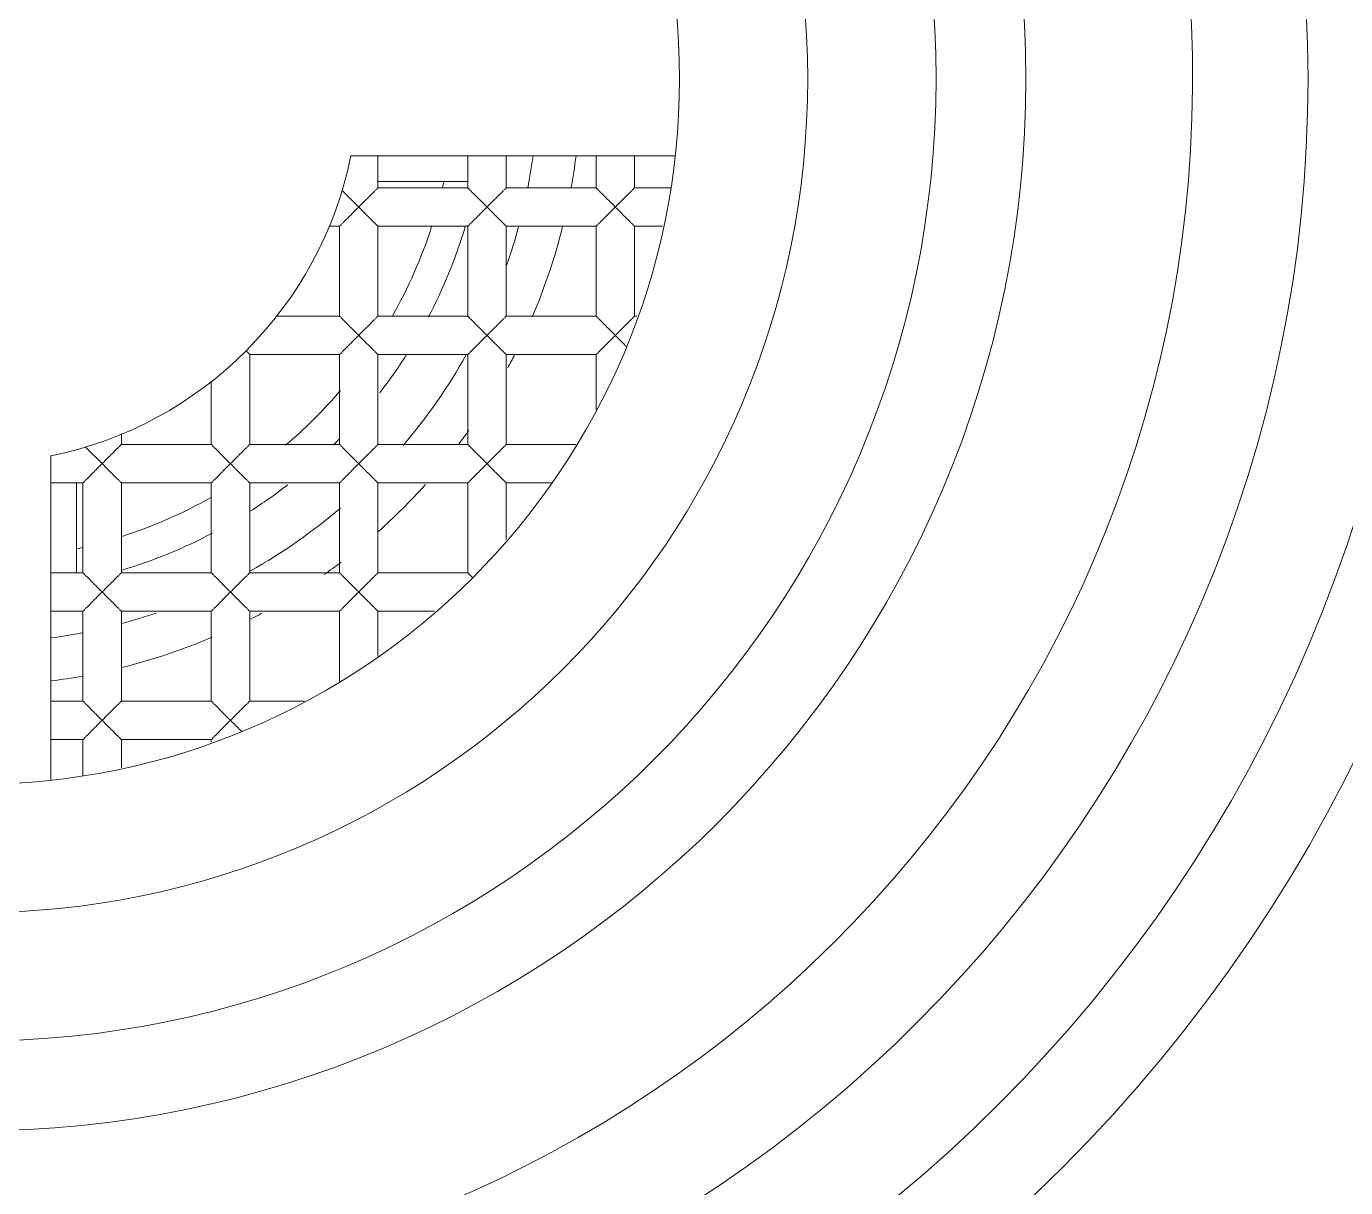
# Model space of a CAD drawing. Header units: millimetres. Extents: x 860 to 1444, y -43 to 267.
# Drawn here: x 1328.76482 to 1328.77511, y 257.45562 to 257.46466 of the extents above; entities that cross this region are included whole.
import ezdxf

# ---------------------------------------------------------------- set-up
doc = ezdxf.new("R2010")
doc.units = ezdxf.units.MM
doc.header["$MEASUREMENT"] = 0
doc.layers.add('furniture', color=251, linetype='Continuous', lineweight=5)
doc.layers.add('Furnitures', color=251, linetype='Continuous', lineweight=5)

# ---------------------------------------------------------------- blocks, each defined once
blk = doc.blocks.new('FF-08 Head Shower - Plan')
at = {"layer": 'Furnitures'}
for p, q in [((25833.2694, 2839.061), (25833.0167, 2839.061)), ((25833.0377, 2839.061), (25833.0377, 2839.036)), ((25833.1077, 2839.061), (25833.1077, 2839.036)), ((25833.1377, 2839.061), (25833.1377, 2839.036)), ((25833.2077, 2839.061), (25833.2077, 2839.036)), ((25833.2377, 2839.061), (25833.2377, 2839.036)), ((25833.0377, 2839.041), (25833.1077, 2839.041)), ((25833.1077, 2839.036), (25833.0377, 2839.036)), ((25833.2077, 2839.036), (25833.1377, 2839.036)), ((25833.2661, 2839.036), (25833.2377, 2839.036)), ((25833.0077, 2839.006), (25832.9995, 2839.006)), ((25833.0077, 2839.006), (25833.0077, 2838.936)), ((25833.1077, 2839.006), (25833.0377, 2839.006)), ((25833.0377, 2839.006), (25833.0377, 2838.936)), ((25833.1077, 2839.006), (25833.1077, 2838.936)), ((25833.2077, 2839.006), (25833.1377, 2839.006)), ((25833.1377, 2839.006), (25833.1377, 2838.936)), ((25833.2077, 2839.006), (25833.2077, 2838.936)), ((25833.2596, 2839.006), (25833.2377, 2839.006)), ((25833.2377, 2839.006), (25833.2377, 2838.936)), ((25833.0077, 2838.936), (25832.9584, 2838.936)), ((25833.1077, 2838.936), (25833.0377, 2838.936)), ((25833.2077, 2838.936), (25833.1377, 2838.936)), ((25833.2395, 2838.936), (25833.2377, 2838.936)), ((25833.2313, 2838.9124), (25833.2302, 2838.9135)), ((25832.9377, 2838.906), (25832.9346, 2838.9091)), ((25833.0077, 2838.906), (25832.9377, 2838.906)), ((25832.9377, 2838.906), (25832.9377, 2838.836)), ((25833.0077, 2838.906), (25833.0077, 2838.836)), ((25833.1077, 2838.906), (25833.0377, 2838.906)), ((25833.0377, 2838.906), (25833.0377, 2838.836)), ((25833.1077, 2838.906), (25833.1077, 2838.836)), ((25833.2077, 2838.906), (25833.1377, 2838.906)), ((25833.1377, 2838.906), (25833.1377, 2838.836)), ((25833.2077, 2838.906), (25833.2077, 2838.8632)), ((25832.9077, 2838.8854), (25832.9077, 2838.836)), ((25832.8377, 2838.8442), (25832.8377, 2838.836)), ((25832.9077, 2838.836), (25832.8377, 2838.836)), ((25833.0077, 2838.836), (25832.9377, 2838.836)), ((25833.1077, 2838.836), (25833.0377, 2838.836)), ((25833.1921, 2838.836), (25833.1377, 2838.836)), ((25832.7827, 2838.8271), (25832.7827, 2838.5743)), ((25832.8077, 2838.806), (25832.7827, 2838.806)), ((25832.8027, 2838.736), (25832.8027, 2838.806)), ((25832.8077, 2838.806), (25832.8077, 2838.736)), ((25832.8377, 2838.806), (25832.8377, 2838.736)), ((25832.9077, 2838.806), (25832.8377, 2838.806)), ((25832.9077, 2838.806), (25832.9077, 2838.736)), ((25833.0077, 2838.806), (25832.9377, 2838.806)), ((25832.9377, 2838.806), (25832.9377, 2838.736)), ((25833.0077, 2838.806), (25833.0077, 2838.736)), ((25833.1077, 2838.806), (25833.0377, 2838.806)), ((25833.0377, 2838.806), (25833.0377, 2838.736)), ((25833.1077, 2838.806), (25833.1077, 2838.736)), ((25833.1728, 2838.806), (25833.1377, 2838.806)), ((25833.1377, 2838.806), (25833.1377, 2838.762)), ((25832.8077, 2838.736), (25832.7827, 2838.736)), ((25832.9077, 2838.736), (25832.8377, 2838.736)), ((25833.0077, 2838.736), (25832.9377, 2838.736)), ((25833.1077, 2838.736), (25833.0377, 2838.736)), ((25833.1077, 2838.736), (25833.1116, 2838.7321)), ((25832.8077, 2838.706), (25832.7827, 2838.706)), ((25832.8077, 2838.706), (25832.8077, 2838.636)), ((25832.8377, 2838.706), (25832.8377, 2838.636)), ((25832.9077, 2838.706), (25832.8377, 2838.706)), ((25832.9077, 2838.706), (25832.9077, 2838.636)), ((25833.0077, 2838.706), (25832.9377, 2838.706)), ((25832.9377, 2838.706), (25832.9377, 2838.636)), ((25833.0077, 2838.706), (25833.0077, 2838.6517)), ((25833.0818, 2838.706), (25833.0377, 2838.706)), ((25833.0377, 2838.706), (25833.0377, 2838.6709)), ((25832.8077, 2838.636), (25832.7827, 2838.636)), ((25832.9077, 2838.636), (25832.8377, 2838.636)), ((25832.9807, 2838.636), (25832.9377, 2838.636)), ((25832.8077, 2838.606), (25832.7827, 2838.606)), ((25832.8077, 2838.606), (25832.8077, 2838.5777)), ((25832.8377, 2838.606), (25832.8377, 2838.5841)), ((25832.9077, 2838.606), (25832.8377, 2838.606)), ((25832.9077, 2838.606), (25832.9077, 2838.6042)), ((25832.9313, 2838.6124), (25832.9303, 2838.6135))]:
    blk.add_line(p, q, dxfattribs=at)
for radius in [15, 13.0739, 11.9508, 1.7, 1.6, 1.5, 1.2, 1.13, 1.04, 0.82, 0.75, 0.75, 0.65, 0.55]:
    blk.add_circle((25832.7227, 2839.121), radius, dxfattribs=at)
for radius, start, end in [(0.95, 89.3426, 88.5063), (0.3, 281.5315, 348.4685), (0.44, 348.8278, 352.1423), (0.4732, 349.6472, 352.6795), (0.375, 346.8803, 347.6822), (0.375, 330.4066, 342.0942), (0.4, 332.3062, 343.2082), (0.44, 341.158, 344.8297), (0.4732, 336.9248, 345.8794), (0.4, 322.2725, 327.4259), (0.44, 319.5125, 330.6433), (0.4732, 331.6795, 332.8456), (0.375, 310.3683, 319.6317), (0.4732, 322.7818, 324.7414), (0.4, 314.5121, 315.4879), (0.4, 302.5741, 307.7275), (0.4732, 311.9548, 318.219), (0.375, 287.9058, 299.5934), (0.44, 299.2875, 310.5038), (0.4, 286.7918, 297.6938), (0.375, 282.3178, 283.1197), (0.4732, 305.3698, 307.0195), (0.44, 285.2018, 289.3222), (0.4732, 297.0499, 298.4418), (0.44, 277.8523, 281.1612), (0.4732, 284.0995, 293.1029), (0.4732, 277.3007, 280.3932)]:
    blk.add_arc((25832.7227, 2839.121), radius, start, end, dxfattribs=at)
for points, knots in [([(25833.0097, 2839.0341), (25833.0106, 2839.0332), (25833.0149, 2839.0288), (25833.0192, 2839.0244), (25833.0227, 2839.021)], [0, 0, 0, 0, 0.205811, 1, 1, 1, 1]), ([(25833.0227, 2839.021), (25833.0244, 2839.0227), (25833.0269, 2839.0252), (25833.0301, 2839.0284), (25833.0323, 2839.0306), (25833.0341, 2839.0324), (25833.0353, 2839.0336), (25833.0361, 2839.0344), (25833.0368, 2839.035), (25833.0372, 2839.0356), (25833.0376, 2839.0358), (25833.0377, 2839.036), (25833.0377, 2839.036)], [0, 0, 0, 0, 0.334001, 0.494316, 0.64545, 0.781726, 0.841779, 0.894689, 0.938757, 0.971929, 0.992572, 1, 1, 1, 1]), ([(25833.1077, 2839.036), (25833.1078, 2839.036), (25833.1079, 2839.0358), (25833.1082, 2839.0356), (25833.1087, 2839.035), (25833.1094, 2839.0344), (25833.1101, 2839.0336), (25833.1114, 2839.0324), (25833.1131, 2839.0306), (25833.1154, 2839.0284), (25833.1186, 2839.0252), (25833.121, 2839.0227), (25833.1227, 2839.021)], [0, 0, 0, 0, 0.007363, 0.028045, 0.061248, 0.105306, 0.158198, 0.218252, 0.354532, 0.505666, 0.665989, 1, 1, 1, 1]), ([(25833.1227, 2839.021), (25833.1244, 2839.0227), (25833.1269, 2839.0252), (25833.1301, 2839.0284), (25833.1323, 2839.0306), (25833.1341, 2839.0324), (25833.1353, 2839.0336), (25833.1361, 2839.0344), (25833.1368, 2839.035), (25833.1372, 2839.0356), (25833.1376, 2839.0358), (25833.1377, 2839.036), (25833.1377, 2839.036)], [0, 0, 0, 0, 0.334001, 0.494316, 0.64545, 0.781726, 0.841779, 0.894689, 0.938757, 0.971929, 0.992572, 1, 1, 1, 1]), ([(25833.2077, 2839.036), (25833.2078, 2839.036), (25833.2079, 2839.0358), (25833.2082, 2839.0356), (25833.2087, 2839.035), (25833.2094, 2839.0344), (25833.2101, 2839.0336), (25833.2114, 2839.0324), (25833.2131, 2839.0306), (25833.2154, 2839.0284), (25833.2186, 2839.0252), (25833.221, 2839.0227), (25833.2227, 2839.021)], [0, 0, 0, 0, 0.007363, 0.028045, 0.061248, 0.105306, 0.158198, 0.218252, 0.354532, 0.505666, 0.665989, 1, 1, 1, 1]), ([(25833.2227, 2839.021), (25833.2244, 2839.0227), (25833.2269, 2839.0252), (25833.2301, 2839.0284), (25833.2323, 2839.0306), (25833.2341, 2839.0324), (25833.2353, 2839.0336), (25833.2361, 2839.0344), (25833.2368, 2839.035), (25833.2372, 2839.0356), (25833.2376, 2839.0358), (25833.2377, 2839.036), (25833.2377, 2839.036)], [0, 0, 0, 0, 0.334001, 0.494316, 0.64545, 0.781726, 0.841779, 0.894689, 0.938757, 0.971929, 0.992572, 1, 1, 1, 1]), ([(25833.0227, 2839.021), (25833.021, 2839.0194), (25833.0186, 2839.0169), (25833.0154, 2839.0137), (25833.0131, 2839.0114), (25833.0114, 2839.0097), (25833.0101, 2839.0084), (25833.0094, 2839.0076), (25833.0087, 2839.007), (25833.0082, 2839.0065), (25833.0079, 2839.0062), (25833.0078, 2839.006), (25833.0077, 2839.006)], [0, 0, 0, 0, 0.33401, 0.494331, 0.645464, 0.781741, 0.841794, 0.894693, 0.938756, 0.971944, 0.992605, 1, 1, 1, 1]), ([(25833.0377, 2839.006), (25833.0377, 2839.006), (25833.0376, 2839.0062), (25833.0372, 2839.0065), (25833.0368, 2839.007), (25833.0361, 2839.0076), (25833.0353, 2839.0084), (25833.0341, 2839.0097), (25833.0323, 2839.0114), (25833.0301, 2839.0137), (25833.0269, 2839.0169), (25833.0244, 2839.0194), (25833.0227, 2839.021)], [0, 0, 0, 0, 0.007411, 0.028064, 0.061245, 0.10531, 0.158215, 0.218268, 0.354545, 0.50568, 0.665997, 1, 1, 1, 1]), ([(25833.1227, 2839.021), (25833.121, 2839.0194), (25833.1186, 2839.0169), (25833.1154, 2839.0137), (25833.1131, 2839.0114), (25833.1114, 2839.0097), (25833.1101, 2839.0084), (25833.1094, 2839.0076), (25833.1087, 2839.007), (25833.1082, 2839.0065), (25833.1079, 2839.0062), (25833.1078, 2839.006), (25833.1077, 2839.006)], [0, 0, 0, 0, 0.33401, 0.494331, 0.645464, 0.781741, 0.841794, 0.894693, 0.938756, 0.971944, 0.992605, 1, 1, 1, 1]), ([(25833.1377, 2839.006), (25833.1377, 2839.006), (25833.1376, 2839.0062), (25833.1372, 2839.0065), (25833.1368, 2839.007), (25833.1361, 2839.0076), (25833.1353, 2839.0084), (25833.1341, 2839.0097), (25833.1323, 2839.0114), (25833.1301, 2839.0137), (25833.1269, 2839.0169), (25833.1244, 2839.0194), (25833.1227, 2839.021)], [0, 0, 0, 0, 0.007411, 0.028064, 0.061245, 0.10531, 0.158215, 0.218268, 0.354545, 0.50568, 0.665997, 1, 1, 1, 1]), ([(25833.2227, 2839.021), (25833.221, 2839.0194), (25833.2186, 2839.0169), (25833.2154, 2839.0137), (25833.2131, 2839.0114), (25833.2114, 2839.0097), (25833.2101, 2839.0084), (25833.2094, 2839.0076), (25833.2087, 2839.007), (25833.2082, 2839.0065), (25833.2079, 2839.0062), (25833.2078, 2839.006), (25833.2077, 2839.006)], [0, 0, 0, 0, 0.33401, 0.494331, 0.645464, 0.781741, 0.841794, 0.894693, 0.938756, 0.971944, 0.992605, 1, 1, 1, 1]), ([(25833.2377, 2839.006), (25833.2377, 2839.006), (25833.2376, 2839.0062), (25833.2372, 2839.0065), (25833.2368, 2839.007), (25833.2361, 2839.0076), (25833.2353, 2839.0084), (25833.2341, 2839.0097), (25833.2323, 2839.0114), (25833.2301, 2839.0137), (25833.2269, 2839.0169), (25833.2244, 2839.0194), (25833.2227, 2839.021)], [0, 0, 0, 0, 0.007411, 0.028064, 0.061245, 0.10531, 0.158215, 0.218268, 0.354545, 0.50568, 0.665997, 1, 1, 1, 1]), ([(25833.0077, 2838.936), (25833.0078, 2838.936), (25833.0079, 2838.9358), (25833.0082, 2838.9356), (25833.0087, 2838.935), (25833.0094, 2838.9344), (25833.0101, 2838.9336), (25833.0114, 2838.9324), (25833.0131, 2838.9306), (25833.0154, 2838.9284), (25833.0186, 2838.9252), (25833.021, 2838.9227), (25833.0227, 2838.921)], [0, 0, 0, 0, 0.007363, 0.028045, 0.061248, 0.105306, 0.158198, 0.218252, 0.354532, 0.505666, 0.665989, 1, 1, 1, 1]), ([(25833.0227, 2838.921), (25833.0244, 2838.9227), (25833.0269, 2838.9252), (25833.0301, 2838.9284), (25833.0323, 2838.9306), (25833.0341, 2838.9324), (25833.0353, 2838.9336), (25833.0361, 2838.9344), (25833.0368, 2838.935), (25833.0372, 2838.9356), (25833.0376, 2838.9358), (25833.0377, 2838.936), (25833.0377, 2838.936)], [0, 0, 0, 0, 0.334001, 0.494316, 0.64545, 0.781726, 0.841779, 0.894689, 0.938757, 0.971929, 0.992572, 1, 1, 1, 1]), ([(25833.1077, 2838.936), (25833.1078, 2838.936), (25833.1079, 2838.9358), (25833.1082, 2838.9356), (25833.1087, 2838.935), (25833.1094, 2838.9344), (25833.1101, 2838.9336), (25833.1114, 2838.9324), (25833.1131, 2838.9306), (25833.1154, 2838.9284), (25833.1186, 2838.9252), (25833.121, 2838.9227), (25833.1227, 2838.921)], [0, 0, 0, 0, 0.007363, 0.028045, 0.061248, 0.105306, 0.158198, 0.218252, 0.354532, 0.505666, 0.665989, 1, 1, 1, 1]), ([(25833.1227, 2838.921), (25833.1244, 2838.9227), (25833.1269, 2838.9252), (25833.1301, 2838.9284), (25833.1323, 2838.9306), (25833.1341, 2838.9324), (25833.1353, 2838.9336), (25833.1361, 2838.9344), (25833.1368, 2838.935), (25833.1372, 2838.9356), (25833.1376, 2838.9358), (25833.1377, 2838.936), (25833.1377, 2838.936)], [0, 0, 0, 0, 0.334001, 0.494316, 0.64545, 0.781726, 0.841779, 0.894689, 0.938757, 0.971929, 0.992572, 1, 1, 1, 1]), ([(25833.2077, 2838.936), (25833.2078, 2838.936), (25833.2079, 2838.9358), (25833.2082, 2838.9356), (25833.2087, 2838.935), (25833.2094, 2838.9344), (25833.2101, 2838.9336), (25833.2114, 2838.9324), (25833.2131, 2838.9306), (25833.2154, 2838.9284), (25833.2186, 2838.9252), (25833.221, 2838.9227), (25833.2227, 2838.921)], [0, 0, 0, 0, 0.007363, 0.028045, 0.061248, 0.105306, 0.158198, 0.218252, 0.354532, 0.505666, 0.665989, 1, 1, 1, 1]), ([(25833.2227, 2838.921), (25833.2244, 2838.9227), (25833.2269, 2838.9252), (25833.2301, 2838.9284), (25833.2323, 2838.9306), (25833.2341, 2838.9324), (25833.2353, 2838.9336), (25833.2361, 2838.9344), (25833.2368, 2838.935), (25833.2372, 2838.9356), (25833.2376, 2838.9358), (25833.2377, 2838.936), (25833.2377, 2838.936)], [0, 0, 0, 0, 0.334001, 0.494316, 0.64545, 0.781726, 0.841779, 0.894689, 0.938757, 0.971929, 0.992572, 1, 1, 1, 1]), ([(25833.0227, 2838.921), (25833.021, 2838.9194), (25833.0186, 2838.9169), (25833.0154, 2838.9137), (25833.0131, 2838.9114), (25833.0114, 2838.9097), (25833.0101, 2838.9084), (25833.0094, 2838.9076), (25833.0087, 2838.907), (25833.0082, 2838.9065), (25833.0079, 2838.9062), (25833.0078, 2838.906), (25833.0077, 2838.906)], [0, 0, 0, 0, 0.33401, 0.494331, 0.645464, 0.781741, 0.841794, 0.894693, 0.938756, 0.971944, 0.992605, 1, 1, 1, 1]), ([(25833.0377, 2838.906), (25833.0377, 2838.906), (25833.0376, 2838.9062), (25833.0372, 2838.9065), (25833.0368, 2838.907), (25833.0361, 2838.9076), (25833.0353, 2838.9084), (25833.0341, 2838.9097), (25833.0323, 2838.9114), (25833.0301, 2838.9137), (25833.0269, 2838.9169), (25833.0244, 2838.9194), (25833.0227, 2838.921)], [0, 0, 0, 0, 0.007411, 0.028064, 0.061245, 0.10531, 0.158215, 0.218268, 0.354545, 0.50568, 0.665997, 1, 1, 1, 1]), ([(25833.1227, 2838.921), (25833.121, 2838.9194), (25833.1186, 2838.9169), (25833.1154, 2838.9137), (25833.1131, 2838.9114), (25833.1114, 2838.9097), (25833.1101, 2838.9084), (25833.1094, 2838.9076), (25833.1087, 2838.907), (25833.1082, 2838.9065), (25833.1079, 2838.9062), (25833.1078, 2838.906), (25833.1077, 2838.906)], [0, 0, 0, 0, 0.33401, 0.494331, 0.645464, 0.781741, 0.841794, 0.894693, 0.938756, 0.971944, 0.992605, 1, 1, 1, 1]), ([(25833.1377, 2838.906), (25833.1377, 2838.906), (25833.1376, 2838.9062), (25833.1372, 2838.9065), (25833.1368, 2838.907), (25833.1361, 2838.9076), (25833.1353, 2838.9084), (25833.1341, 2838.9097), (25833.1323, 2838.9114), (25833.1301, 2838.9137), (25833.1269, 2838.9169), (25833.1244, 2838.9194), (25833.1227, 2838.921)], [0, 0, 0, 0, 0.007411, 0.028064, 0.061245, 0.10531, 0.158215, 0.218268, 0.354545, 0.50568, 0.665997, 1, 1, 1, 1]), ([(25833.2227, 2838.921), (25833.221, 2838.9194), (25833.2186, 2838.9169), (25833.2154, 2838.9137), (25833.2131, 2838.9114), (25833.2114, 2838.9097), (25833.2101, 2838.9084), (25833.2094, 2838.9076), (25833.2087, 2838.907), (25833.2082, 2838.9065), (25833.2079, 2838.9062), (25833.2078, 2838.906), (25833.2077, 2838.906)], [0, 0, 0, 0, 0.33401, 0.494331, 0.645464, 0.781741, 0.841794, 0.894693, 0.938756, 0.971944, 0.992605, 1, 1, 1, 1]), ([(25833.2302, 2838.9135), (25833.2296, 2838.9141), (25833.2271, 2838.9166), (25833.2246, 2838.9191), (25833.2227, 2838.921)], [0, 0, 0, 0, 0.241649, 1, 1, 1, 1]), ([(25832.8097, 2838.8341), (25832.8106, 2838.8332), (25832.8149, 2838.8288), (25832.8192, 2838.8244), (25832.8227, 2838.821)], [0, 0, 0, 0, 0.205811, 1, 1, 1, 1]), ([(25832.8227, 2838.821), (25832.8244, 2838.8227), (25832.8269, 2838.8252), (25832.8301, 2838.8284), (25832.8323, 2838.8306), (25832.8341, 2838.8324), (25832.8353, 2838.8336), (25832.8361, 2838.8344), (25832.8368, 2838.835), (25832.8372, 2838.8356), (25832.8376, 2838.8358), (25832.8377, 2838.836), (25832.8377, 2838.836)], [0, 0, 0, 0, 0.334001, 0.494316, 0.64545, 0.781726, 0.841779, 0.894689, 0.938757, 0.971929, 0.992572, 1, 1, 1, 1]), ([(25832.9077, 2838.836), (25832.9078, 2838.836), (25832.9079, 2838.8358), (25832.9082, 2838.8356), (25832.9087, 2838.835), (25832.9094, 2838.8344), (25832.9101, 2838.8336), (25832.9114, 2838.8324), (25832.9131, 2838.8306), (25832.9154, 2838.8284), (25832.9186, 2838.8252), (25832.921, 2838.8227), (25832.9227, 2838.821)], [0, 0, 0, 0, 0.007363, 0.028045, 0.061248, 0.105306, 0.158198, 0.218252, 0.354532, 0.505666, 0.665989, 1, 1, 1, 1]), ([(25832.9227, 2838.821), (25832.9244, 2838.8227), (25832.9269, 2838.8252), (25832.9301, 2838.8284), (25832.9323, 2838.8306), (25832.9341, 2838.8324), (25832.9353, 2838.8336), (25832.9361, 2838.8344), (25832.9368, 2838.835), (25832.9372, 2838.8356), (25832.9376, 2838.8358), (25832.9377, 2838.836), (25832.9377, 2838.836)], [0, 0, 0, 0, 0.334001, 0.494316, 0.64545, 0.781726, 0.841779, 0.894689, 0.938757, 0.971929, 0.992572, 1, 1, 1, 1]), ([(25833.0077, 2838.836), (25833.0078, 2838.836), (25833.0079, 2838.8358), (25833.0082, 2838.8356), (25833.0087, 2838.835), (25833.0094, 2838.8344), (25833.0101, 2838.8336), (25833.0114, 2838.8324), (25833.0131, 2838.8306), (25833.0154, 2838.8284), (25833.0186, 2838.8252), (25833.021, 2838.8227), (25833.0227, 2838.821)], [0, 0, 0, 0, 0.007363, 0.028045, 0.061248, 0.105306, 0.158198, 0.218252, 0.354532, 0.505666, 0.665989, 1, 1, 1, 1]), ([(25833.0227, 2838.821), (25833.0244, 2838.8227), (25833.0269, 2838.8252), (25833.0301, 2838.8284), (25833.0323, 2838.8306), (25833.0341, 2838.8324), (25833.0353, 2838.8336), (25833.0361, 2838.8344), (25833.0368, 2838.835), (25833.0372, 2838.8356), (25833.0376, 2838.8358), (25833.0377, 2838.836), (25833.0377, 2838.836)], [0, 0, 0, 0, 0.334001, 0.494316, 0.64545, 0.781726, 0.841779, 0.894689, 0.938757, 0.971929, 0.992572, 1, 1, 1, 1]), ([(25833.1077, 2838.836), (25833.1078, 2838.836), (25833.1079, 2838.8358), (25833.1082, 2838.8356), (25833.1087, 2838.835), (25833.1094, 2838.8344), (25833.1101, 2838.8336), (25833.1114, 2838.8324), (25833.1131, 2838.8306), (25833.1154, 2838.8284), (25833.1186, 2838.8252), (25833.121, 2838.8227), (25833.1227, 2838.821)], [0, 0, 0, 0, 0.007363, 0.028045, 0.061248, 0.105306, 0.158198, 0.218252, 0.354532, 0.505666, 0.665989, 1, 1, 1, 1]), ([(25833.1227, 2838.821), (25833.1244, 2838.8227), (25833.1269, 2838.8252), (25833.1301, 2838.8284), (25833.1323, 2838.8306), (25833.1341, 2838.8324), (25833.1353, 2838.8336), (25833.1361, 2838.8344), (25833.1368, 2838.835), (25833.1372, 2838.8356), (25833.1376, 2838.8358), (25833.1377, 2838.836), (25833.1377, 2838.836)], [0, 0, 0, 0, 0.334001, 0.494316, 0.64545, 0.781726, 0.841779, 0.894689, 0.938757, 0.971929, 0.992572, 1, 1, 1, 1]), ([(25832.8227, 2838.821), (25832.821, 2838.8194), (25832.8186, 2838.8169), (25832.8154, 2838.8137), (25832.8131, 2838.8114), (25832.8114, 2838.8097), (25832.8101, 2838.8084), (25832.8094, 2838.8076), (25832.8087, 2838.807), (25832.8082, 2838.8065), (25832.8079, 2838.8062), (25832.8078, 2838.806), (25832.8077, 2838.806)], [0, 0, 0, 0, 0.33401, 0.494331, 0.645464, 0.781741, 0.841794, 0.894693, 0.938756, 0.971944, 0.992605, 1, 1, 1, 1]), ([(25832.8377, 2838.806), (25832.8377, 2838.806), (25832.8376, 2838.8062), (25832.8372, 2838.8065), (25832.8368, 2838.807), (25832.8361, 2838.8076), (25832.8353, 2838.8084), (25832.8341, 2838.8097), (25832.8323, 2838.8114), (25832.8301, 2838.8137), (25832.8269, 2838.8169), (25832.8244, 2838.8194), (25832.8227, 2838.821)], [0, 0, 0, 0, 0.007411, 0.028064, 0.061245, 0.10531, 0.158215, 0.218268, 0.354545, 0.50568, 0.665997, 1, 1, 1, 1]), ([(25832.9227, 2838.821), (25832.921, 2838.8194), (25832.9186, 2838.8169), (25832.9154, 2838.8137), (25832.9131, 2838.8114), (25832.9114, 2838.8097), (25832.9101, 2838.8084), (25832.9094, 2838.8076), (25832.9087, 2838.807), (25832.9082, 2838.8065), (25832.9079, 2838.8062), (25832.9078, 2838.806), (25832.9077, 2838.806)], [0, 0, 0, 0, 0.33401, 0.494331, 0.645464, 0.781741, 0.841794, 0.894693, 0.938756, 0.971944, 0.992605, 1, 1, 1, 1]), ([(25832.9377, 2838.806), (25832.9377, 2838.806), (25832.9376, 2838.8062), (25832.9372, 2838.8065), (25832.9368, 2838.807), (25832.9361, 2838.8076), (25832.9353, 2838.8084), (25832.9341, 2838.8097), (25832.9323, 2838.8114), (25832.9301, 2838.8137), (25832.9269, 2838.8169), (25832.9244, 2838.8194), (25832.9227, 2838.821)], [0, 0, 0, 0, 0.007411, 0.028064, 0.061245, 0.10531, 0.158215, 0.218268, 0.354545, 0.50568, 0.665997, 1, 1, 1, 1]), ([(25833.0227, 2838.821), (25833.021, 2838.8194), (25833.0186, 2838.8169), (25833.0154, 2838.8137), (25833.0131, 2838.8114), (25833.0114, 2838.8097), (25833.0101, 2838.8084), (25833.0094, 2838.8076), (25833.0087, 2838.807), (25833.0082, 2838.8065), (25833.0079, 2838.8062), (25833.0078, 2838.806), (25833.0077, 2838.806)], [0, 0, 0, 0, 0.33401, 0.494331, 0.645464, 0.781741, 0.841794, 0.894693, 0.938756, 0.971944, 0.992605, 1, 1, 1, 1]), ([(25833.0377, 2838.806), (25833.0377, 2838.806), (25833.0376, 2838.8062), (25833.0372, 2838.8065), (25833.0368, 2838.807), (25833.0361, 2838.8076), (25833.0353, 2838.8084), (25833.0341, 2838.8097), (25833.0323, 2838.8114), (25833.0301, 2838.8137), (25833.0269, 2838.8169), (25833.0244, 2838.8194), (25833.0227, 2838.821)], [0, 0, 0, 0, 0.007411, 0.028064, 0.061245, 0.10531, 0.158215, 0.218268, 0.354545, 0.50568, 0.665997, 1, 1, 1, 1]), ([(25833.1227, 2838.821), (25833.121, 2838.8194), (25833.1186, 2838.8169), (25833.1154, 2838.8137), (25833.1131, 2838.8114), (25833.1114, 2838.8097), (25833.1101, 2838.8084), (25833.1094, 2838.8076), (25833.1087, 2838.807), (25833.1082, 2838.8065), (25833.1079, 2838.8062), (25833.1078, 2838.806), (25833.1077, 2838.806)], [0, 0, 0, 0, 0.33401, 0.494331, 0.645464, 0.781741, 0.841794, 0.894693, 0.938756, 0.971944, 0.992605, 1, 1, 1, 1]), ([(25833.1377, 2838.806), (25833.1377, 2838.806), (25833.1376, 2838.8062), (25833.1372, 2838.8065), (25833.1368, 2838.807), (25833.1361, 2838.8076), (25833.1353, 2838.8084), (25833.1341, 2838.8097), (25833.1323, 2838.8114), (25833.1301, 2838.8137), (25833.1269, 2838.8169), (25833.1244, 2838.8194), (25833.1227, 2838.821)], [0, 0, 0, 0, 0.007411, 0.028064, 0.061245, 0.10531, 0.158215, 0.218268, 0.354545, 0.50568, 0.665997, 1, 1, 1, 1]), ([(25832.8077, 2838.736), (25832.8078, 2838.736), (25832.8079, 2838.7358), (25832.8082, 2838.7356), (25832.8087, 2838.735), (25832.8094, 2838.7344), (25832.8101, 2838.7336), (25832.8114, 2838.7324), (25832.8131, 2838.7306), (25832.8154, 2838.7284), (25832.8186, 2838.7252), (25832.821, 2838.7227), (25832.8227, 2838.721)], [0, 0, 0, 0, 0.007363, 0.028045, 0.061248, 0.105306, 0.158198, 0.218252, 0.354532, 0.505666, 0.665989, 1, 1, 1, 1]), ([(25832.8227, 2838.721), (25832.8244, 2838.7227), (25832.8269, 2838.7252), (25832.8301, 2838.7284), (25832.8323, 2838.7306), (25832.8341, 2838.7324), (25832.8353, 2838.7336), (25832.8361, 2838.7344), (25832.8368, 2838.735), (25832.8372, 2838.7356), (25832.8376, 2838.7358), (25832.8377, 2838.736), (25832.8377, 2838.736)], [0, 0, 0, 0, 0.334001, 0.494316, 0.64545, 0.781726, 0.841779, 0.894689, 0.938757, 0.971929, 0.992572, 1, 1, 1, 1]), ([(25832.9077, 2838.736), (25832.9078, 2838.736), (25832.9079, 2838.7358), (25832.9082, 2838.7356), (25832.9087, 2838.735), (25832.9094, 2838.7344), (25832.9101, 2838.7336), (25832.9114, 2838.7324), (25832.9131, 2838.7306), (25832.9154, 2838.7284), (25832.9186, 2838.7252), (25832.921, 2838.7227), (25832.9227, 2838.721)], [0, 0, 0, 0, 0.007363, 0.028045, 0.061248, 0.105306, 0.158198, 0.218252, 0.354532, 0.505666, 0.665989, 1, 1, 1, 1]), ([(25832.9227, 2838.721), (25832.9244, 2838.7227), (25832.9269, 2838.7252), (25832.9301, 2838.7284), (25832.9323, 2838.7306), (25832.9341, 2838.7324), (25832.9353, 2838.7336), (25832.9361, 2838.7344), (25832.9368, 2838.735), (25832.9372, 2838.7356), (25832.9376, 2838.7358), (25832.9377, 2838.736), (25832.9377, 2838.736)], [0, 0, 0, 0, 0.334001, 0.494316, 0.64545, 0.781726, 0.841779, 0.894689, 0.938757, 0.971929, 0.992572, 1, 1, 1, 1]), ([(25833.0077, 2838.736), (25833.0078, 2838.736), (25833.0079, 2838.7358), (25833.0082, 2838.7356), (25833.0087, 2838.735), (25833.0094, 2838.7344), (25833.0101, 2838.7336), (25833.0114, 2838.7324), (25833.0131, 2838.7306), (25833.0154, 2838.7284), (25833.0186, 2838.7252), (25833.021, 2838.7227), (25833.0227, 2838.721)], [0, 0, 0, 0, 0.007363, 0.028045, 0.061248, 0.105306, 0.158198, 0.218252, 0.354532, 0.505666, 0.665989, 1, 1, 1, 1]), ([(25833.0227, 2838.721), (25833.0244, 2838.7227), (25833.0269, 2838.7252), (25833.0301, 2838.7284), (25833.0323, 2838.7306), (25833.0341, 2838.7324), (25833.0353, 2838.7336), (25833.0361, 2838.7344), (25833.0368, 2838.735), (25833.0372, 2838.7356), (25833.0376, 2838.7358), (25833.0377, 2838.736), (25833.0377, 2838.736)], [0, 0, 0, 0, 0.334001, 0.494316, 0.64545, 0.781726, 0.841779, 0.894689, 0.938757, 0.971929, 0.992572, 1, 1, 1, 1]), ([(25832.8227, 2838.721), (25832.821, 2838.7194), (25832.8186, 2838.7169), (25832.8154, 2838.7137), (25832.8131, 2838.7114), (25832.8114, 2838.7097), (25832.8101, 2838.7084), (25832.8094, 2838.7076), (25832.8087, 2838.707), (25832.8082, 2838.7065), (25832.8079, 2838.7062), (25832.8078, 2838.706), (25832.8077, 2838.706)], [0, 0, 0, 0, 0.33401, 0.494331, 0.645464, 0.781741, 0.841794, 0.894693, 0.938756, 0.971944, 0.992605, 1, 1, 1, 1]), ([(25832.8377, 2838.706), (25832.8377, 2838.706), (25832.8376, 2838.7062), (25832.8372, 2838.7065), (25832.8368, 2838.707), (25832.8361, 2838.7076), (25832.8353, 2838.7084), (25832.8341, 2838.7097), (25832.8323, 2838.7114), (25832.8301, 2838.7137), (25832.8269, 2838.7169), (25832.8244, 2838.7194), (25832.8227, 2838.721)], [0, 0, 0, 0, 0.007411, 0.028064, 0.061245, 0.10531, 0.158215, 0.218268, 0.354545, 0.50568, 0.665997, 1, 1, 1, 1]), ([(25832.9227, 2838.721), (25832.921, 2838.7194), (25832.9186, 2838.7169), (25832.9154, 2838.7137), (25832.9131, 2838.7114), (25832.9114, 2838.7097), (25832.9101, 2838.7084), (25832.9094, 2838.7076), (25832.9087, 2838.707), (25832.9082, 2838.7065), (25832.9079, 2838.7062), (25832.9078, 2838.706), (25832.9077, 2838.706)], [0, 0, 0, 0, 0.33401, 0.494331, 0.645464, 0.781741, 0.841794, 0.894693, 0.938756, 0.971944, 0.992605, 1, 1, 1, 1]), ([(25832.9377, 2838.706), (25832.9377, 2838.706), (25832.9376, 2838.7062), (25832.9372, 2838.7065), (25832.9368, 2838.707), (25832.9361, 2838.7076), (25832.9353, 2838.7084), (25832.9341, 2838.7097), (25832.9323, 2838.7114), (25832.9301, 2838.7137), (25832.9269, 2838.7169), (25832.9244, 2838.7194), (25832.9227, 2838.721)], [0, 0, 0, 0, 0.007411, 0.028064, 0.061245, 0.10531, 0.158215, 0.218268, 0.354545, 0.50568, 0.665997, 1, 1, 1, 1]), ([(25833.0227, 2838.721), (25833.021, 2838.7194), (25833.0186, 2838.7169), (25833.0154, 2838.7137), (25833.0131, 2838.7114), (25833.0114, 2838.7097), (25833.0101, 2838.7084), (25833.0094, 2838.7076), (25833.0087, 2838.707), (25833.0082, 2838.7065), (25833.0079, 2838.7062), (25833.0078, 2838.706), (25833.0077, 2838.706)], [0, 0, 0, 0, 0.33401, 0.494331, 0.645464, 0.781741, 0.841794, 0.894693, 0.938756, 0.971944, 0.992605, 1, 1, 1, 1]), ([(25833.0377, 2838.706), (25833.0377, 2838.706), (25833.0376, 2838.7062), (25833.0372, 2838.7065), (25833.0368, 2838.707), (25833.0361, 2838.7076), (25833.0353, 2838.7084), (25833.0341, 2838.7097), (25833.0323, 2838.7114), (25833.0301, 2838.7137), (25833.0269, 2838.7169), (25833.0244, 2838.7194), (25833.0227, 2838.721)], [0, 0, 0, 0, 0.007411, 0.028064, 0.061245, 0.10531, 0.158215, 0.218268, 0.354545, 0.50568, 0.665997, 1, 1, 1, 1]), ([(25832.8077, 2838.636), (25832.8078, 2838.636), (25832.8079, 2838.6358), (25832.8082, 2838.6356), (25832.8087, 2838.635), (25832.8094, 2838.6344), (25832.8101, 2838.6336), (25832.8114, 2838.6324), (25832.8131, 2838.6306), (25832.8154, 2838.6284), (25832.8186, 2838.6252), (25832.821, 2838.6227), (25832.8227, 2838.621)], [0, 0, 0, 0, 0.007363, 0.028045, 0.061248, 0.105306, 0.158198, 0.218252, 0.354532, 0.505666, 0.665989, 1, 1, 1, 1]), ([(25832.8227, 2838.621), (25832.8244, 2838.6227), (25832.8269, 2838.6252), (25832.8301, 2838.6284), (25832.8323, 2838.6306), (25832.8341, 2838.6324), (25832.8353, 2838.6336), (25832.8361, 2838.6344), (25832.8368, 2838.635), (25832.8372, 2838.6356), (25832.8376, 2838.6358), (25832.8377, 2838.636), (25832.8377, 2838.636)], [0, 0, 0, 0, 0.334001, 0.494316, 0.64545, 0.781726, 0.841779, 0.894689, 0.938757, 0.971929, 0.992572, 1, 1, 1, 1]), ([(25832.9077, 2838.636), (25832.9078, 2838.636), (25832.9079, 2838.6358), (25832.9082, 2838.6356), (25832.9087, 2838.635), (25832.9094, 2838.6344), (25832.9101, 2838.6336), (25832.9114, 2838.6324), (25832.9131, 2838.6306), (25832.9154, 2838.6284), (25832.9186, 2838.6252), (25832.921, 2838.6227), (25832.9227, 2838.621)], [0, 0, 0, 0, 0.007363, 0.028045, 0.061248, 0.105306, 0.158198, 0.218252, 0.354532, 0.505666, 0.665989, 1, 1, 1, 1]), ([(25832.9227, 2838.621), (25832.9244, 2838.6227), (25832.9269, 2838.6252), (25832.9301, 2838.6284), (25832.9323, 2838.6306), (25832.9341, 2838.6324), (25832.9353, 2838.6336), (25832.9361, 2838.6344), (25832.9368, 2838.635), (25832.9372, 2838.6356), (25832.9376, 2838.6358), (25832.9377, 2838.636), (25832.9377, 2838.636)], [0, 0, 0, 0, 0.334001, 0.494316, 0.64545, 0.781726, 0.841779, 0.894689, 0.938757, 0.971929, 0.992572, 1, 1, 1, 1]), ([(25832.8227, 2838.621), (25832.821, 2838.6194), (25832.8186, 2838.6169), (25832.8154, 2838.6137), (25832.8131, 2838.6114), (25832.8114, 2838.6097), (25832.8101, 2838.6084), (25832.8094, 2838.6076), (25832.8087, 2838.607), (25832.8082, 2838.6065), (25832.8079, 2838.6062), (25832.8078, 2838.606), (25832.8077, 2838.606)], [0, 0, 0, 0, 0.33401, 0.494331, 0.645464, 0.781741, 0.841794, 0.894693, 0.938756, 0.971944, 0.992605, 1, 1, 1, 1]), ([(25832.8377, 2838.606), (25832.8377, 2838.606), (25832.8376, 2838.6062), (25832.8372, 2838.6065), (25832.8368, 2838.607), (25832.8361, 2838.6076), (25832.8353, 2838.6084), (25832.8341, 2838.6097), (25832.8323, 2838.6114), (25832.8301, 2838.6137), (25832.8269, 2838.6169), (25832.8244, 2838.6194), (25832.8227, 2838.621)], [0, 0, 0, 0, 0.007411, 0.028064, 0.061245, 0.10531, 0.158215, 0.218268, 0.354545, 0.50568, 0.665997, 1, 1, 1, 1]), ([(25832.9227, 2838.621), (25832.921, 2838.6194), (25832.9186, 2838.6169), (25832.9154, 2838.6137), (25832.9131, 2838.6114), (25832.9114, 2838.6097), (25832.9101, 2838.6084), (25832.9094, 2838.6076), (25832.9087, 2838.607), (25832.9082, 2838.6065), (25832.9079, 2838.6062), (25832.9078, 2838.606), (25832.9077, 2838.606)], [0, 0, 0, 0, 0.33401, 0.494331, 0.645464, 0.781741, 0.841794, 0.894693, 0.938756, 0.971944, 0.992605, 1, 1, 1, 1]), ([(25832.9303, 2838.6135), (25832.9297, 2838.6141), (25832.9271, 2838.6166), (25832.9247, 2838.6191), (25832.9227, 2838.621)], [0, 0, 0, 0, 0.241621, 1, 1, 1, 1])]:
    blk.add_open_spline(points, degree=3, knots=knots, dxfattribs=at)

msp = doc.modelspace()

# ---------------------------------------------------------------- hatches: boundary and pattern name
at = {"layer": 'furniture'}
h = msp.add_hatch(dxfattribs=at)
h.set_pattern_fill('ANSI31', color=0, scale=0.3)
h.set_pattern_definition([(45, (1063.762295, 415.22589), (-0.0265165043, 0.0265165043), [])])
h.paths.add_polyline_path([(1323.736989, 258.132257), (1323.711989, 258.132257), (1321.136989, 258.132257), (1320.136989, 258.132257), (1319.746989, 258.132257), (1319.746989, 258.097257), (1319.736989, 258.097257), (1319.736989, 258.132257), (1319.536989, 258.132257), (1319.536989, 257.842609), (1319.736989, 257.842609), (1319.736989, 257.877609), (1319.736989, 257.932257), (1321.136989, 257.932257), (1323.736989, 257.932257)])
h.paths.add_polyline_path([(1320.736989, 252.932257), (1319.736989, 252.932257), (1319.536989, 252.932257), (1319.536989, 252.732257), (1320.736989, 252.732257)])
h.paths.add_polyline_path([(1325.651989, 252.932257), (1324.936989, 252.932257), (1324.936989, 256.932257), (1325.036989, 256.932257), (1325.036989, 257.132257), (1325.011989, 257.132257), (1324.936989, 257.132257), (1324.936989, 258.132257), (1324.736989, 258.132257), (1324.736989, 257.922257), (1324.771989, 257.922257), (1324.771989, 257.912257), (1324.736989, 257.912257), (1324.736989, 252.932257), (1323.736989, 252.932257), (1323.736989, 252.732257), (1325.651989, 252.732257)])
h.paths.add_polyline_path([(1319.736989, 259.732257), (1319.736989, 260.202257), (1319.536989, 260.202257), (1319.536989, 259.132257), (1319.736989, 259.132257)])
h.paths.add_polyline_path([(1324.436989, 264.952257), (1319.536989, 264.952257), (1319.536989, 264.047117), (1319.736989, 264.047117), (1319.736989, 264.752257), (1324.336989, 264.752257), (1324.336989, 263.652257), (1324.436989, 263.652257), (1324.436989, 263.687257), (1324.446989, 263.687257), (1324.446989, 263.652257), (1326.036989, 263.652257), (1326.036989, 261.432257), (1324.436989, 261.432257), (1324.436989, 262.652257), (1324.336989, 262.652257), (1324.336989, 261.332257), (1326.011369, 261.332257), (1326.011369, 261.357257), (1326.021369, 261.357257), (1326.021369, 261.332257), (1326.036989, 261.332257), (1326.156989, 261.332257), (1326.156989, 263.752257), (1324.436989, 263.752257)])
h.paths.add_polyline_path([(1329.566989, 264.952257), (1325.999452, 264.952257), (1325.999452, 264.752257), (1326.102842, 264.752257), (1326.156989, 264.752257), (1329.366989, 264.752257), (1329.366989, 260.332257), (1327.566989, 260.332257), (1327.366989, 260.332257), (1327.366989, 260.432257), (1327.246989, 260.432257), (1327.246989, 260.332257), (1326.036989, 260.332257), (1326.036989, 258.632257), (1326.156989, 258.632257), (1326.156989, 258.682257), (1326.256989, 258.682257), (1326.256989, 258.802257), (1326.156989, 258.802257), (1326.156989, 260.212257), (1327.566989, 260.212257), (1327.566989, 258.802257), (1327.056989, 258.802257), (1327.056989, 258.682257), (1327.156989, 258.682257), (1327.156989, 258.582257), (1327.276989, 258.582257), (1327.276989, 258.682257), (1329.366989, 258.682257), (1329.366989, 257.132257), (1327.276989, 257.132257), (1327.276989, 257.782257), (1327.156989, 257.782257), (1327.156989, 257.132257), (1326.156989, 257.132257), (1326.156989, 257.832257), (1326.036989, 257.832257), (1326.036989, 256.932257), (1329.366989, 256.932257), (1329.366989, 252.932257), (1328.651989, 252.932257), (1328.651989, 252.732257), (1329.566989, 252.732257), (1329.566989, 258.802257), (1327.686989, 258.802257), (1327.686989, 260.212257), (1329.566989, 260.212257), (1329.566989, 260.932257)])
edge = h.paths.add_edge_path(flags=16)
edge.add_line((1327.030806, 260.21235), (1326.861989, 260.212449))
edge.add_spline(control_points=[(1326.861989, 260.212449), (1326.787232, 260.21249)], knot_values=[0.557171, 0.557171, 1, 1], degree=1, periodic=0)
edge.add_line((1326.787232, 260.21249), (1326.693172, 260.212541))
edge.add_line((1326.693172, 260.212541), (1326.685241, 260.212545))
edge.add_spline(control_points=[(1326.685285, 260.212545), (1326.685162, 260.212545)], knot_values=[0, 0, 0.01535, 0.01535], degree=1, periodic=0)
edge.add_spline(control_points=[(1326.690009, 260.212546), (1326.69214, 260.212543)], knot_values=[0.130173, 0.130173, 0.399201, 0.399201], degree=1, periodic=0)
edge.add_line((1326.69214, 260.212543), (1326.861989, 260.212449))
edge.add_spline(control_points=[(1326.861989, 260.212449), (1326.936746, 260.212408)], knot_values=[0.557171, 0.557171, 1, 1], degree=1, periodic=0)
edge.add_spline(control_points=[(1326.936746, 260.212408), (1326.961746, 260.212395)], knot_values=[0.409082, 0.409082, 0.557171, 0.557171], degree=1, periodic=0)
edge.add_spline(control_points=[(1326.961746, 260.212395), (1327.030806, 260.212357)], knot_values=[0, 0, 0.409082, 0.409082], degree=1, periodic=0)
edge.add_spline(control_points=[(1327.038114, 260.212358), (1327.037556, 260.212358)], knot_values=[0.851775, 0.851775, 0.922261, 0.922261], degree=1, periodic=0)
edge.add_spline(control_points=[(1327.037698, 260.212353), (1327.038693, 260.212353)], knot_values=[0.01535, 0.01535, 0.139644, 0.139644], degree=1, periodic=0)
edge.add_line((1327.038693, 260.212353), (1327.038737, 260.212352))
edge.add_line((1327.038737, 260.212352), (1327.030806, 260.21235))

# ---------------------------------------------------------------- block references
at = {"layer": 'Furnitures', "color": 0, "xscale": -0.01, "yscale": 0.01, "zscale": 0.01, "rotation": 90}
msp.add_blockref('FF-08 Head Shower - Plan', (1357.155625, 515.791484), dxfattribs=at)

doc.saveas('drawing.dxf')
